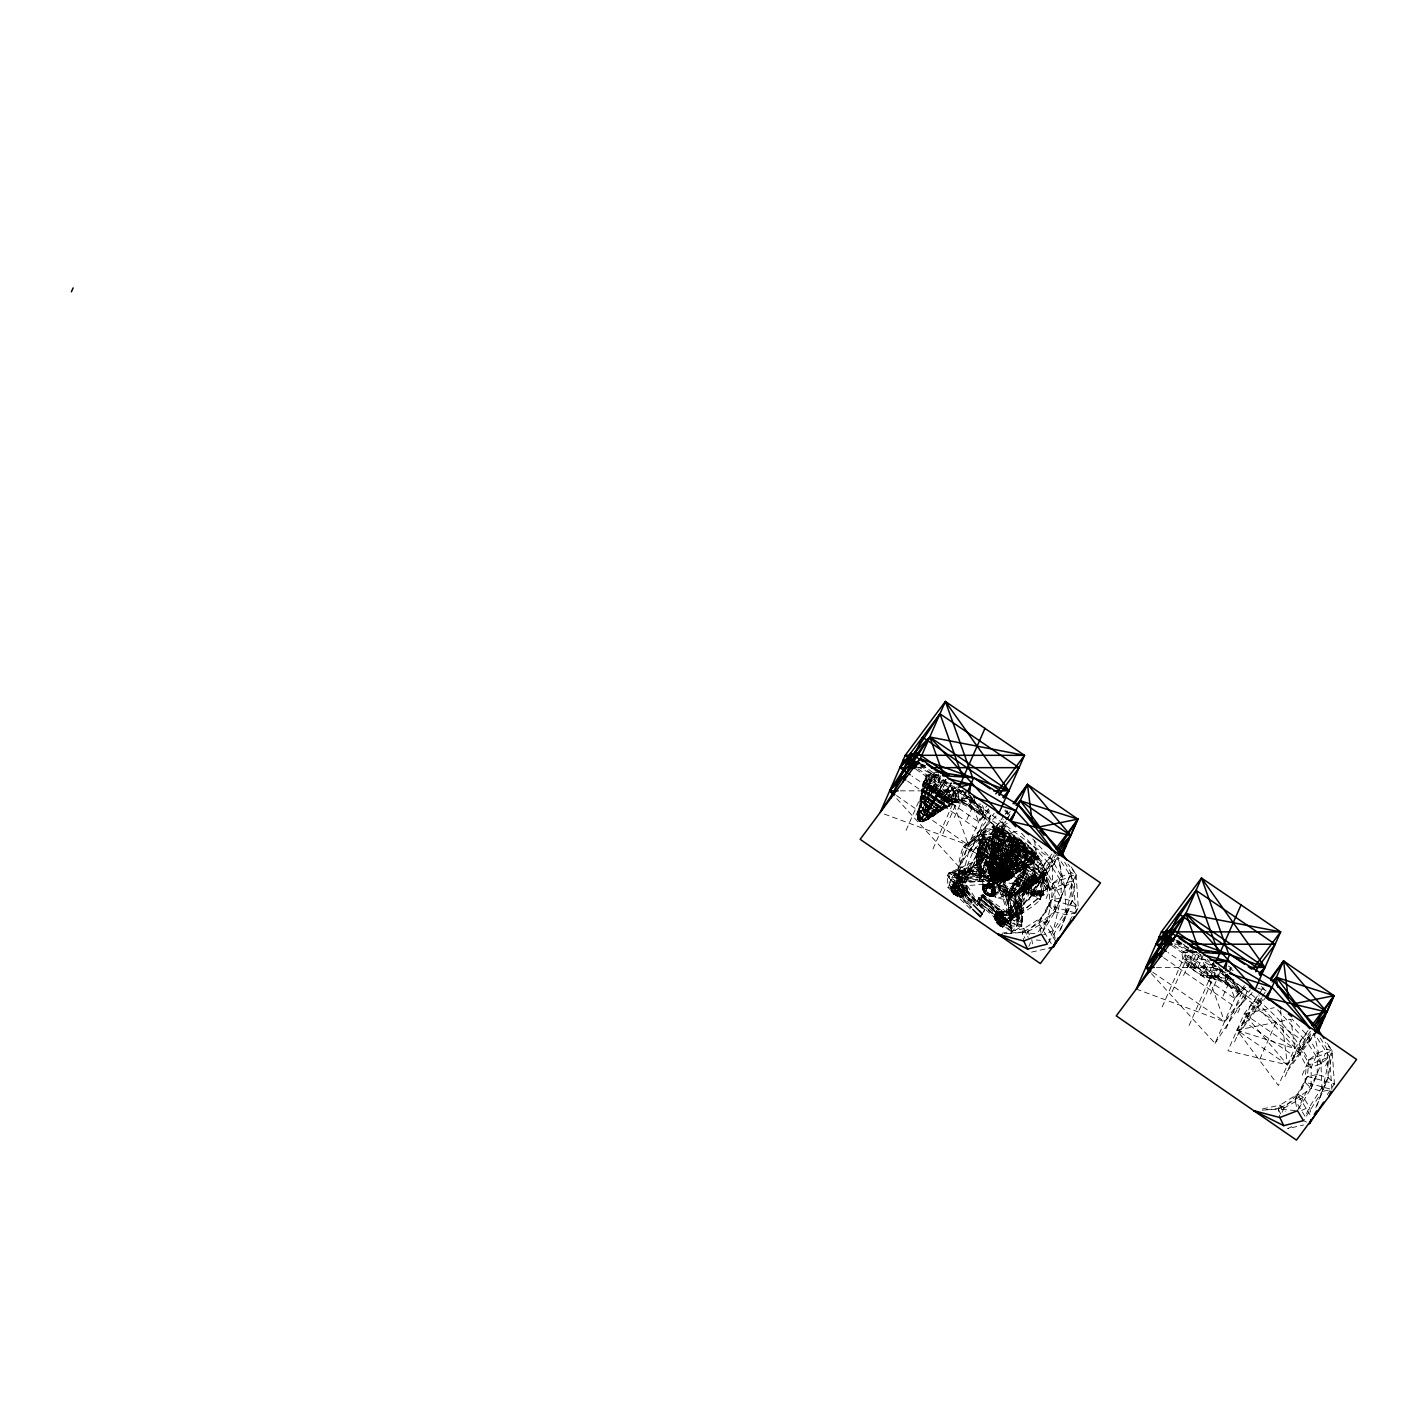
<?xml version="1.0" encoding="UTF-8"?>
<svg xmlns="http://www.w3.org/2000/svg" width="1428" height="1428" viewBox="0 0 1428 1428"><rect width="100%" height="100%" fill="white"/><g stroke="black" fill="none" stroke-linecap="round" stroke-linejoin="round"><path stroke-width="0.75" stroke-dasharray="5 3.75" d="M989.782 863.976L980.393 864.065L954.422 873.775L954.422 882.486L951.03 888.716L971.129 907.869M1001.456 911.153L994.334 915.544L1001.439 911.01L994.513 914.206L994.138 917.187L996.262 922.899L999.939 925.897C1013.612 917.347 1028.553 911.26 1040.316 899.711L1047.813 874.329C1038.656 851.57 1013.202 841.378 993.656 829.025L985.766 830.221C980.554 836.451 981.518 844.394 982.018 851.82L1014.594 874.454L1003.884 881.397L998.868 880.308L994.531 874.168L987.426 869.366L1001.492 877.934L1004.884 881.665L999.243 876.81L1003.991 870.241L1009.168 866.046L1014.237 862.673L1026.607 867.921L1037.781 857.782L997.315 829.9C979.43 851.302 1002.759 863.333 1019.538 870.937L1025.607 867.849L1036.728 857.692L1000.118 833.309L993.781 846.768L987.801 864.493C1007.079 872.365 1020.02 886.788 993.013 879.273L991.46 877.22L993.103 874.507L992.121 868.331L993.781 862.923L991.193 842.859L996.637 828.793L1038.584 857.692L1036.728 857.692L998.243 831.167L1002.599 835.576L1000.707 842.609C994.227 851.195 982.875 864.636 990.389 875.632L998.154 880.987C1004.723 883.45 1010.239 879.38 1014.844 875.132C1021.448 867.314 1032.997 866.921 1038.584 857.692C1031.034 843.502 1012.345 833.863 997.44 827.044L996.637 827.33C988.426 839.486 992.032 854.729 992.121 868.331C988.39 873.026 990.282 877.56 994.816 880.505C1005.383 879.398 1022.394 877.078 1008.204 865.314L1001.617 870.437L994.816 880.505L991.21 878.024C986.177 862.316 991.889 845.519 998.243 831.167L996.637 827.33L1038.852 856.425C1029.124 868.242 1011.845 870.33 997.601 871.473C992.246 858.46 988.872 840.717 996.512 827.794L1038.87 856.996C1028.214 871.116 1010.239 874.382 994.816 880.505M1042.494 932.341L1054.989 911.796L1055.06 890.947L1061.361 876.596L1059.13 858.21M1298.605 1108.896L1311.1 1088.35L1311.172 1067.484L1317.473 1053.132L1327.219 1049.312L1332.181 1050.83L1334.395 1083.834L1332.717 1087.636M927.932 774.922L923.363 781.491L921.97 789.666L924.273 790.612L923.702 813.085L928.289 816.227L930.181 815.995L951.387 799.805L957.706 799.751L938.964 810.087L924.077 799.823L928.611 784.097L926.004 777.885L924.273 790.612L947.46 807.052L922.006 821.992L929.396 818.565L959.063 799.037L967.059 798.002L974.574 802.108L1052.347 860.174L1061.361 876.596L1061.04 898.016L1053.329 930.52L1049.116 940.106M1006.776 857.425L990.568 879.166L986.659 888.716L986.587 886.342L987.748 886.306L986.659 888.716L986.694 887.074L1002.884 866.296M1262.745 1110.127L1278.292 1109.038L1294.964 1099.81L1311.1 1088.35L1317.151 1074.57L1317.473 1053.132L1308.459 1036.728L1291.983 1018.932M918.454 819.333L919.757 817.28L918.222 810.872L917.347 815.923L918.454 819.333C918.793 804.91 920.971 789.755 925.772 776.082L931.181 773.191L939.196 772.173M1025.482 870.955L1008.561 893.16L1019.878 872.169L1032.212 855.622L1042.047 862.405L1045.475 871.383C1038.37 883.396 1025.161 892.411 1010.774 890.679L999.671 885.449L994.923 881.147L989.104 880.344L976.466 865.6L977.698 850.071L982.839 835.326L991.175 834.041L1000.528 839.146M993.71 890.644L991.157 891.804L993.477 890.108M1037.745 877.095L1038.156 880.023L1037.085 880.201L1037.46 876.596L1039.352 876.988L1038.192 880.433L1038.995 876.506M991.746 874.043C992.157 861.102 996.048 844.948 1009.346 839.593L1017.414 839.718L1020.931 841.556L1023.947 844.055L1025.59 850.41C1031.355 857.764 1018.271 830.471 1026.018 850.213L1027.41 851.516C1026.625 865.6 1014.183 875.703 1002.313 881.344M998.404 873.008L994.602 877.845L992.281 877.577L988.711 872.865L989.568 870.08L1002.938 879.291C998.208 884.86 1013.755 878.041 1014.844 875.132L989.818 857.871L997.458 857.907L1006.294 864.797M996.565 848.518L982.053 838.522C975.11 854.515 980.233 872.401 984.124 888.573C989.693 896.195 999.047 899.354 1008.204 899.604L1021.431 892.357L1035.675 877.988L1041.208 876.721L1043.457 874.168L1028.571 863.904L1010.185 888.573L1000.385 881.861L996.708 877.452L991.264 875.578L981.464 868.759L978.466 859.406L977.698 850.071L985.766 830.221L981.839 828.865L963.311 846.625C957.313 861.976 957.813 878.309 953.636 893.999L957.171 895.927C963.632 900.265 970.969 890.215 965.328 886.877L962.079 895.999L963.989 893.642L965.364 886.77L963.436 896.034L957.171 895.927L951.387 891.715L952.708 885.699L957.599 880.451L959.205 867.617L964.239 847.625L979.769 834.523L993.656 829.025L1003.491 835.808L991.157 852.355L979.626 872.526L989.104 880.344L990.568 879.166L994.923 881.147L998.404 885.771L1008.364 892.321C1025.429 895.124 1035.354 882.04 1045.475 871.383L1047.813 874.329L1037.692 880.219L1021.788 885.092L1013.005 883.468L999.493 872.437L984.285 863.654L979.876 856.193L978.787 839.61L981.839 828.865L993.656 829.025L987.23 845.465L976.806 862.351L979.626 872.526L999.671 885.449L995.262 897.034L1009.864 877.47L1023.091 847.304L1009.596 866.064L998.226 886.627L1008.561 893.16L1026.018 869.723L1037.995 877.97L1016.986 902.889L1007.115 912.01L997.833 912.599L994.995 914.723L997.119 923.488L999.939 925.897L1002.688 927.075L1006.312 925.13L1011.024 917.276L1022.269 911.1L1037.87 898.39L1042.297 877.631L1042.047 862.405L1027.928 873.525L1017.271 893.732L1009.667 891.929L998.226 886.627L994.923 881.147L989.283 879.487L984.285 863.654L989.193 848.91L996.887 844.037L1004.187 834.255L990.925 864.422L979.465 879.791L984.124 888.573M1009.239 879.273L987.801 864.493L987.426 869.366L1004.937 881.433L997.904 881.112L991.21 878.024C990.443 863.512 994.566 845.001 1009.185 838.7L1017.825 838.914L1021.341 840.931L1024.304 843.555L1027.41 851.427C1027.196 859.602 1022.198 866.6 1016.272 871.83M985.159 885.681L991.567 886.27L994.709 892.268L991.567 886.27L987.284 885.003L983.928 887.056C982.161 891.875 988.176 897.159 992.781 895.195C997.333 893.125 983.017 898.605 992.531 894.356L992.942 890.197M1030.945 880.201C1032.248 880.701 1034.39 869.938 1031.944 879.166M1041.244 891.732C1039.655 892.197 1040.566 897.159 1039.638 895.552M1033.997 892.25C1040.601 894.874 1027.41 897.873 1034.872 892C1036.514 892.946 1032.158 892.25 1034.104 891.75M992.531 894.356L992.121 890.394L990.407 888.287L986.498 887.074M998.475 874.596L1027.035 867.581C1020.377 856.979 1002.438 843.091 991.193 842.859L995.405 848.428L1003.259 855.104L1000.189 867.617L995.173 873.561L989.89 871.74M995.262 894.196C997.726 888.394 990.389 881.79 984.82 884.503C976.663 890.751 993.852 902.674 995.905 892.072L992.121 885.306L987.212 883.914L983.481 886.02L983.321 890.536L986.873 894.321L991.032 895.695L994.209 894.089L994.852 892.107L991.478 886.395L987.248 885.146L993.192 887.877L994.495 893.857C991.782 897.909 985.873 894.696 984.338 891.143L984.517 887.716L987.266 886.163L990.978 887.288L993.513 890.465L993.388 893.821C989.265 896.195 987.676 896.284 992.763 895.392M987.141 886.717L984.16 888.609C984.517 896.838 982.5 886.609 986.855 894.196C997.565 897.837 980.358 894.463 982.839 888.323M991.443 877.47C990.853 863.315 994.852 845.126 1009.221 838.879L1017.682 839.2L1021.181 841.199M989.782 895.106L992.032 893.785L992.139 891.09L990.104 888.537L987.123 887.645L984.927 888.894L984.785 891.661L986.802 894.196L990.461 895.213M983.589 891.732L983.999 886.806L985.445 885.485M1009.06 914.652L1020.413 906.459L1033.087 894.588L1037.692 880.219L1033.354 869.848L1025.607 863.833L1014.344 859.049L1008.275 857.942L1005.223 852.766L996.887 844.037L989.104 839.343L980.804 840.235L976.966 853.658L978.644 858.282L986.837 863.94L988.015 861.28L976.966 853.658L963.311 846.625L984.963 833.845L978.251 854.658L965.703 882.665L967.399 888.787L966.078 894.785L963.347 896.034L957.063 895.874L959.634 870.777L966.97 848.089L984.963 833.845L999.85 844.109L981.464 868.759M992.049 892.607L990.193 893.678L987.73 892.911L986.034 890.804L986.141 888.537L987.944 887.52M1029.338 877.702L1030.034 876.738L1028.713 880.523M1043.939 890.947L1042.851 891.59M1026.964 851.588C1024.965 867.671 1009.007 881.219 993.263 883.057C983.963 843.466 994.709 838.165 1020.538 870.152L1014.326 873.918L990.496 857.496L991.853 850.999L1020.056 870.437L1025.607 867.849L992.389 844.948M991.46 850.106L1020.538 870.152L996.762 877.006L993.103 874.507C1002.045 859.71 991.228 842.574 999.047 827.383L1036.764 853.391L1023.465 862.048L1008.204 865.314L1013.469 860.763L1016.361 855.925L1030.998 848.107L1005.044 830.239L1002.706 846.518L999.1 851.677M947.46 807.052L922.042 789.541C924.523 795.093 964.596 818.887 944.372 798.359L944.586 794.932L943.551 797.877M982.5 869.759L976.466 865.6L986.57 844.126L987.462 855.729L979.465 879.791L980.393 864.065L986.57 844.126L984.445 837.593L973.236 851.177L964.739 871.615L961.865 882.379L964.293 891.483L963.347 896.034L966.167 894.678L967.399 888.787L963.936 881.861C967.613 867.153 978.983 855.479 980.804 840.235L1037.942 879.487L1054.399 854.604M928.164 817.78L928.004 815.906L930.003 817.351L927.504 817.334L929.61 817.655L929.414 816.227L927.504 817.334L928.004 815.906L927.825 816.977M979.465 879.791L982.018 851.82L993.424 855.622M1010.685 840.324L1010.774 839.396M1042.851 882.254L1043.707 878.345L1044.796 879.487L1044.118 882.629L1043.707 878.345L1044.279 879.255M1011.435 931.181L979.608 902.246L978.858 897.605L1010.471 922.238L1017.236 925.701L1014.63 902.246L1015.254 893.214L1021.448 900.033L1021.716 926.558L1011.524 932.341L1017.236 925.701L1011.702 921.453L1013.684 914.188L1006.24 887.323L1015.254 893.214L1022.537 923.559L1019.217 918.436L1012.506 898.801L1025.572 883.111L1021.448 900.033L1022.537 923.559L982.928 894.678L978.858 897.605L977.484 900.747L1011.131 928.628L1022.537 923.559L1021.198 903.781L1017.843 884.093L1025.572 883.111L1021.716 926.558L1010.899 925.844L1011.702 921.453L1005.615 896.356L1006.24 887.323L999.671 885.788L972.593 866.35L948.995 872.865L947.353 875.293L947.96 887.502L971.825 910.243M1025.447 882.772L1023.822 884.61C1019.253 899.836 1054.417 900.747 1046.313 885.253M1024.072 884.289C1026.786 881.879 1016.236 893.607 1009.203 898.016M1024.215 881.647C1020.038 917.901 1030.123 857.46 1023.34 886.609M1024.644 884.021L1023.787 887.93L1024.358 887.216M1047.313 887.323L1048.402 884.021L1047.724 889.341L1047.42 887.288C1047.706 891.518 1049.991 882.825 1047.92 884.592M979.626 872.526L998.475 847.25L984.445 837.593L976.466 865.6L976.966 853.658L978.341 854.105L963.311 846.625L985.766 830.221L1045.475 871.383L1040.316 899.711C1028.731 895.374 1013.559 874.222 1037.067 875.4C1042.422 872.044 1051.258 886.467 1047.956 884.539M947.05 806.945L921.97 789.666L921.435 794.521L942.034 807.891L929.467 798.627L923.648 808.659L923.702 813.085L924.933 813.657L925.112 809.462L931.145 794.486L932.127 786.364L923.452 781.366L954.261 802.625L958.688 796.128M1026.072 882.272C1029.249 871.955 1025.875 884.343 1026.411 881.201M1006.633 933.573L1022.18 932.484L1038.852 923.256L1048.83 905.584L1050.098 889.43L1045.867 874.953L1003.884 828.472L969.558 805.803L941.659 791.237L934.733 782.348L933.787 775.083L918.525 767.229M987.551 886.02L986.659 888.716L987.016 886.038M1032.712 838.95L1052.347 860.174C1052.971 883.646 1053.275 908.565 1043.1 930.235M1301.693 1089.546L1307.441 1076.426L1308.816 1060.022C1288.681 1025.215 1257.461 995.655 1223.171 974.556L1212.872 978.769L1200.466 974.896L1205.892 962.561M954.368 817.494L966.113 790.737L967.059 798.002L956.76 802.215L947.067 799.626L934.09 791.255L932.127 786.364L954.029 802.197L951.173 804.928L922.559 785.204L934.09 791.255L935.893 788.934L945.907 800.091L941.998 801.965L927.7 815.566L929.878 815.906L932.288 814.62L923.166 808.551L928.771 792.968L932.395 788.327L936.036 774.476L925.112 783.097L917.347 815.923L924.808 821.064L919.096 821.528L922.006 819.333C933.055 808.587 942.248 796.431 954.654 787.31L951.012 800.965L924.808 821.064L918.133 816.263L922.042 789.541M982.018 851.82L979.733 877.47L991.8 890.608L1008.454 897.266L1021.431 892.357L1027.375 883.236L1035.675 877.988L1029.392 884.842L1008.454 897.266L1008.204 899.604L1027.375 883.236L1029.392 884.842L1032.462 880.291L1023.965 874.436L1009.221 894.196L1008.454 897.266L1037.817 881.058L1041.208 876.721L1027.196 867.064L1008.364 892.321M978.251 854.658L978.93 847.197L984.445 837.593L980.108 844.644L978.251 854.658L985.338 841.681L997.297 849.928L979.822 873.347L996.762 851.159M998.886 846.875L1003.402 842.074L1009.239 838.968L1010.703 840.146L1017.504 839.61L1020.824 841.645M1031.105 894.82C1032.069 888.591 1031.801 887.573 1030.588 893.857M919.793 805.981L918.615 810.961L924.255 796.003L943.212 809.515L921.435 794.521L922.399 795.771L921.828 801.626L917.936 819.315L919.096 821.528L924.13 820.707L918.133 816.263M989.961 871.116L988.711 872.865L987.426 869.366L988.89 872.811L989.925 871.366M997.315 874.454C999.939 860.941 1011.399 850.499 1018.057 838.736L1017.289 846.34L996.119 876.042L991.103 874.971L988.355 870.687L991.496 859.942L989.818 857.871M1002.367 873.525C1034.086 890.019 974.146 847.75 992.692 865.796L992.924 871.562L997.44 874.846L999.975 871.883L1000.635 865.35L999.297 859.174L1014.237 836.094M999.975 871.883L1002.081 868.938L1002.831 861.655L1017.896 840.378M1002.402 879.702L1001.349 881.397L1002.385 879.951M1018.021 839.182L1009.525 851.159L1008.757 858.888L1002.081 868.938M1010.506 842.341L1003.188 837.29L993.513 833.506L991.478 842.145L994.673 862.619L993.138 866.064L994.334 871.74M1010.56 841.877L1014.094 844.376L1013.327 851.945L997.44 874.846L1001.885 877.738L1007.472 875.971M1017.575 847.215L1021.895 841.36M924.951 812.496L926.058 797.235L919.757 817.28M999.207 859.924L996.976 862.815L993.781 862.923M940.874 775.779L932.395 788.327L923.363 781.491L953.85 802.518L943.14 795.753L951.173 782.865L958.117 791.755L952.815 802L941.909 809.016L936.643 811.639L920.275 799.966L938.749 812.711L924.648 803.821L921.328 801.09L921.703 799.983L921.131 802.679L923.845 782.026L931.181 773.191L940.874 775.779L934.09 791.255L926.718 783.365L925.772 776.082L938.214 775.368M990.193 893.678L989.925 895.856L986.427 894.767L982.696 888.323L984.909 884.467L989.622 884.111M1025.947 891.697C1030.266 872.847 1024.965 904.067 1026.446 887.359M987.748 886.306L986.141 890.751L1000.742 871.187L1013.969 841.021L1000.475 859.781L989.104 880.344L1007.597 855.55M1027.642 851.427L1026.589 857.925L1023.537 863.744M1043.404 891.322L1043.511 894.535L1042.172 895.195L1042.69 891.661L1042.172 895.195L1043.993 891.679M994.691 893.607L994.548 889.698M921.685 800.68L925.772 776.082M1009.185 838.7L1010.703 840.146L1017.539 839.432L1020.966 841.378L1023.805 844.126L1026.732 851.588C1025.679 865.332 1013.327 875.221 1001.831 880.969M1005.223 852.766L1018.521 844.18L1005.294 874.329L990.157 894.624L999.493 872.437L1018.521 844.18L1014.344 859.049M1027.41 851.427L1023.037 863.601M958.456 889.466L957.063 895.874L953.636 893.999L955.653 884.717L954.172 884.539L952.619 892.803L952.976 891.322L954.297 891.607L954.707 894.553L956.653 892.107L957.956 892.375L958.259 895.945L960.33 892.875L961.633 893.143L962.079 895.999M990.175 857.621L992.192 852.088L1019.538 870.937L1034.693 857.157L1032.105 855.907L1026.054 860.084L1022.323 866.992L1018.432 870.723L986.73 848.767L983.249 853.034L979.733 877.47L993.049 859.585M1024.019 882.397L1023.751 885.86L1024.197 881.701M1060.718 929.342L1072.125 901.068L1076.069 874.275L1070.125 865.314M1316.83 1105.897L1328.236 1077.622L1332.181 1050.83L1326.237 1041.869M1031.23 890.822L1030.141 894.16L1031.052 890.536M986.784 887.056L986.659 888.716L987.23 885.913M1028.571 889.555C1028.695 896.302 1026.821 892.107 1028.91 890.447M1014.094 844.376L1017.629 846.75L1004.295 867.867C1016.54 867.653 1029.177 863.726 1038.227 855.158L997.44 827.044C992.406 838.272 992.978 851.391 996.976 862.815M954.118 892.143L953.636 893.999L951.494 891.59L954.172 884.539M963.811 894.178L966.167 894.678L951.387 891.715L952.262 887.805L956.742 880.665L965.703 882.665L963.936 881.861L952.708 885.699L952.155 888.145C978.662 897.855 960.598 886.217 964.739 871.615L978.341 854.105L985.338 841.681L982.018 847.357L978.93 847.197L980.768 855.925M918.972 811.336L921.363 813.103L921.078 810.479L919.311 809.979L918.972 811.336L921.81 811.639L920.114 809.979M995.495 889.626L994.174 887.252L995.637 892.197L993.674 895.463L988.944 895.659A6.283 4.677 40 0 1 983.803 890.786L984.106 886.842C987.176 883.022 994.227 889.769 994.156 882.272C989.997 882.575 991.496 888.484 994.263 890.215L993.067 888.216M962.99 886.27L960.973 895.999L962.99 886.27L961.651 886.092L959.616 889.358L958.259 895.945M1010.114 916.24L1011.024 917.276L1006.312 925.13L997.815 912.171L1006.312 925.13L1011.613 918.49L1007.311 911.903L1017.896 902.55L1029.82 886.003L1033.354 869.848L1025.59 864.493M991.764 865.671L990.943 873.847L991.925 880.594L993.103 883.361L996.191 883.45L993.174 883.307L991.925 880.594M992.46 863.119C991.478 869.17 988.051 887.538 999.154 882.647M993.174 890.037L991.157 891.804L992.942 890.465M954.707 894.553L955.653 884.717M991.103 874.971C994.62 869.456 987.248 879.719 992.585 873.24L997.226 865.243L1002.135 861.191M1021.716 926.558L1012.291 919.329L1005.794 893.714L1013.112 916.33L1021.448 900.033L999.671 885.788L1009.757 914.866L1011.524 932.341L977.805 902.674L977.484 900.747L982.928 894.678L983.232 896.606L1010.221 919.239L1012.291 919.329L1021.198 903.781L1025.572 883.111M1059.719 930.967L1066.073 914.848L1073.463 880.219L1059.201 858.728M1315.831 1107.521L1322.185 1091.403L1329.575 1056.774L1314.117 1033.479L1289.43 1066.609M953.636 893.999L954.779 888.698M964.489 890.733L963.347 896.034L963.989 893.642M977.734 876.328L980.393 864.065L985.374 856.889M1025.715 886.485C1023.68 890.447 1025.108 891.715 1024.483 882.522M1024.233 889.555L1025.964 882.308L1027.196 885.913M1026.625 881.772L1027.732 878.72M1025.34 890.858C1028.678 892.518 1022.073 890.269 1026.607 887.823M1032.73 876.381L1031.319 879.969M1031.962 876.935L1032.855 876.132L1032.158 879.648M1034.05 879.059C1036.514 873.061 1030.73 885.699 1035.889 876.31C1038.102 880.683 1032.301 879.452 1034.943 879.237M1035.139 879.594L1035.746 876.292M1033.212 895.178L1033.926 891.875M1037.156 879.844L1037.906 876.542M1034.889 892.607L1034.193 895.642L1034.872 892M1036.46 895.642C1035.693 893.571 1038.656 889.537 1036.567 895.802C1041.619 883.557 1034.211 904.62 1037.121 891.982M1037.388 895.891L1038.549 892.411L1037.246 892.714M1039.334 894.981L1040.833 892.125M1044.064 879.684L1042.851 881.968M1043.618 882.397L1044.225 879.666M1043.315 894.785L1043.654 891.108M1007.847 839.825L1032.105 855.907L1002.599 835.576L1007.847 839.825L1003.259 855.104L989.872 871.972L994.102 870.348M995.28 894.089L995.78 891.893M941.248 798.93L948.031 803.339L924.095 786.846L930.146 791.273C920.721 814.121 907.78 843.145 939.213 791.987M997.351 873.954L994.602 877.845L992.085 877.649C986.712 876.024 987.765 857.228 987.426 869.634L1004.884 881.665M1031.355 852.391L1038.531 859.138L1039.352 858.299L1028.945 850.856L1027.232 850.124L1026.375 851.338L1033.961 859.245L1037.835 859.87L1039.352 858.299L1037.531 858.299L1027.232 850.124L1035.139 857.585L1038.888 858.371L1037.835 859.87L1033.408 855.086L1026.375 851.338L1029.552 852.034L1034.675 856.157L1038.691 856.818L1037.531 858.299M1023.947 885.146L1023.537 884.735M966.899 890.929L958.099 890.876L954.582 889.448L955.332 886.252M958.099 890.876L959.009 887.02M964.293 891.483L965.042 888.287M997.458 857.907L999.404 851.052L998.083 843.769L1002.099 828.722L1033.836 850.606L1020.895 859.495L1013.469 860.763L1013.612 861.673M918.347 816.798C923.273 802.375 924.077 785.864 936.036 774.476M993.817 884.146L991.443 886.467L987.123 885.306L991.353 886.52L993.906 882.058M1029.802 876.988L1028.695 877.417L1028.678 880.719M1039.513 894.981L1040.405 894.82M991.05 895.927C986.48 896.052 981.804 891.126 983.946 886.592M1024.911 887.091L1025.375 885.324M1033.461 894.571L1034.3 895.392M1048.063 887.377L1048.58 885.378M983.142 890.733L983.303 886.163C986.873 881.576 993.388 885.342 995.316 889.626M991.443 886.467L994.156 882.272L991.443 886.467L987.051 885.128M983.803 890.697L984.142 886.324L987.284 885.003M1028.214 889.822L1029.338 889.965M993.228 895.767C987.819 898.069 981.268 891.5 983.535 886.11L985.088 884.539M983.017 888.109L984.999 884.717C990.532 882.29 997.69 888.627 995.12 894.356L991.371 896.409M1017.236 925.701L1019.217 918.436L1018.896 890.608M994.031 893.982L994.656 892.036L994.066 893.874M983.321 886.003L982.732 888.377M983.589 888.859L985.659 885.556M995.869 892.125L995.191 889.805L995.602 892.107L993.674 895.463M1002.635 876.221L1002.313 880.558C1011.613 876.471 1019.36 867.439 1021.448 857.55L1026.75 852.855M1025.036 863.904L989.104 839.343L978.787 839.61L968.987 850.41L961.222 881.665M993.727 895.784L989.068 895.981L984.892 892.857L983.303 888.859L985.302 885.521L984.035 887.074M1001.563 832.738L1003.848 835.808L992.299 827.133L993.477 825.652L1004.705 834.595L1003.848 835.808L995.227 832.56L991.942 828.222L992.621 826.08L996.423 830.882L1004.705 834.595L991.8 826.937L992.995 826.741L991.942 828.222L1003.063 833.024L991.8 826.937M918.829 810.533L921.363 813.103L921.078 810.479L919.703 810.836L921.363 813.103L921.81 811.639L919.864 811.015M993.442 859.852L996.922 850.553M993.62 860.209L999.332 847.125L1009.221 838.879M942.998 797.913L945.907 800.091L935.197 812.782L923.523 804.732L927.075 806.606L926.826 810.515L924.933 813.657M952.155 888.145L957.599 880.451L965.703 882.665L963.079 882.076M952.797 891.875L951.494 891.59L966.167 894.678M957.26 888.859L958.01 885.217L955.939 895.249L956.474 892.643M958.563 889.126L959.313 885.503L957.974 885.324L955.939 888.573L952.262 887.805L954.582 889.448M957.777 892.911L957.171 895.927L959.277 885.61L959.616 889.358L966.845 891.233M960.919 889.626L961.687 885.985L959.616 895.963L960.151 893.41M965.899 890.679L966.667 887.038L965.132 894.463M1035.711 876.721L1034.318 876.399L1035.639 876.917M1036.496 894.999L1036.567 895.802M993.799 882.754L991.817 886.324M923.166 811.282L925.576 812.514M1009.168 866.046C1007.686 871.33 1001.456 882.54 995.459 879.755L994.941 875.757L997.976 870.223L1017.7 842.395M917.936 819.315L917.758 816.298L917.579 818.94L921.292 821.635L935.59 811.122L937.321 810.747L935.144 812.336L940.641 808.337L943.212 809.515M994.602 918.436L995.709 915.491L1002.117 912.117L994.602 918.436L1003.366 914.098L1004.062 915.33L995.905 921.899L997.636 918.579L1004.062 915.33L995.441 920.649L997.636 918.579L996.94 917.49L994.977 919.418L1003.366 914.241L999.743 915.259L999.047 914.152M997.833 912.599L1006.526 910.814L1007.704 923.595L1002.688 927.075L1000.796 923.666L999.225 925.344L1002.206 926.558L1005.508 924.523L1007.936 921.613L1007.222 920.275L998.368 924.648L999.546 921.667L1005.972 918.275L1005.294 917.187L995.905 921.899M990.122 858.317L988.015 865.189L1009.221 879.505M1040.941 932.377L1038.852 923.256L1054.989 911.796L1071.107 872.758L1063.003 859.602M1327.308 1094.633L1334.395 1083.834L1328.236 1077.622L1317.151 1074.57L1303.425 1097.204L1297.463 1110.752L1294.964 1099.81L1304.942 1082.138L1306.209 1065.966L1329.575 1056.774L1331.896 1089.546L1322.185 1091.403L1311.1 1088.35L1325.362 1053.507M934.733 791.808L935.893 788.934M1031.801 877.113L1030.677 879.862L1034.55 873.757L1033.354 869.848L1037.21 879.112L1030.873 882.558L1027.785 888.698L1017.271 893.732L1011.238 889.573M999.6 922.363L998.868 920.578L996.262 922.899L1010.703 917.436L1034.425 893.357L1041.208 876.721L1017.271 893.732L1029.552 884.61L1022.145 875.418M1032.069 890.947L1031.676 894.606L1030.48 893.66M1017.629 846.75L1027.589 854.64L1034.175 862.101L1026.928 866.582L1006.329 870.669L999.368 880.094L995.245 879.826L991.46 877.22L990.961 873.936L994.923 866.385L995.298 862.494L993.442 856.764L993.906 858.764L993.71 857.103L1012.113 869.652L1001.617 870.437M1024.626 885.949L1025.661 886.663L1024.465 889.626M1048.83 905.584L1055.06 890.947L1064.806 887.109L1073.463 880.219L1075.784 912.992L1066.073 914.848L1054.989 911.796L1048.83 905.584L1073.802 912.456M984.552 891.143L984.249 892.304L984.338 890.894M1012.987 874.757L1007.008 871.972L1005.83 869.759L1002.688 871.723L998.511 879.13L995.227 879.809L994.602 877.845L993.013 879.273L1017.539 843.841M983.232 896.606L977.805 902.674L979.608 902.246L983.232 896.606L1010.899 925.844L1010.221 919.239L999.421 889.537L999.671 885.788L1006.365 894.535L984.195 879.255L993.638 881.647L991.282 883.932C976.948 883.468 956.349 890.983 947.353 875.293L970.237 868.652L990.925 864.422L1019.663 884.218L1027.375 883.236M992.585 873.24L994.531 874.168L991.21 878.024M906.066 830.382L931.181 773.191M940.57 778.546L934.09 791.255L928.432 785.043L932.27 776.332L940.57 778.546L949.37 784.615L955.314 792.219L956.117 798.448L951.476 800.947L944.354 798.341L949.37 784.615M916.008 815.192L934.323 773.476L928.896 776.386L929.842 783.669L934.09 791.255M927.45 798.93L938.446 773.869M958.92 789.077L961.222 792.04L962.169 799.323L956.76 802.215L948.727 802.411L927.272 787.613L926.718 783.365L929.842 783.669L936.786 792.54L942.641 779.224M945.282 782.99L941.659 791.237L936.786 792.54M951.155 782.865L944.354 798.341L947.067 799.626L951.744 798.181L980.84 804.285M947.067 799.626L952.904 786.31M953.333 795.182L957.046 786.685M951.476 800.947L955.314 792.219L932.27 776.332L927.629 778.813L928.432 785.043M932.984 848.946L958.099 791.737L964.489 791.166M942.926 833.756L961.222 792.04M969.558 805.803L971.415 801.59L971.683 808.712L1001.296 830.311L1043.44 876.471L1050.098 889.43L1055.06 890.947L1045.867 874.953L1043.44 876.471L1003.884 828.472L1001.296 830.311L969.558 805.803L951.744 798.181L971.683 808.712L969.558 805.803L969.201 795.628M966.935 819.529L974.574 802.108L974.378 796.77M896.784 798.663L958.92 866.814L984.017 809.605L986.641 806.106M969.773 852.266L988.765 808.962M981.661 836.308L991.175 814.638L919.525 765.247M1003.866 816.013L988.069 837.201L971.825 874.204L1031.319 888.377L1058.38 852.088M978.448 865.314L994.691 828.329L1003.206 819.136M1001.296 830.311L1005.901 821.171M1003.67 882.718L1019.913 845.715M1051.9 854.051L1038.513 871.99L1022.287 908.976L980.875 853.587L1004.741 821.582M1028.892 900.104L1045.135 863.101L1052.24 855.426M1043.44 876.471L1052.347 860.174M1075.784 912.992L1078.283 907.28L1072.125 901.068L1061.04 898.016L1051.329 899.872L1041.315 917.651L1023.894 928.593L1022.18 932.484L1023.733 940.998M1026.661 934.34L1027.857 931.574L1041.315 917.651L1047.313 920.649L1053.329 930.52L1055.845 941.463L1041.315 917.651L1038.852 923.256L1051.24 943.587M1046.099 898.533L1052.704 883.486L1061.361 876.596L1071.107 872.758L1076.069 874.275L1078.283 907.28L1070.018 919.882M1028.838 946.353L1030.552 942.462M1045.582 912.992L1051.329 899.872L1078.283 907.28M1054.989 911.796L1071.107 872.758L1072.125 901.068L1066.073 914.848L1047.384 944.069M1069.465 889.323L1076.069 874.275L1067.912 864.029M1162.178 1006.936L1187.293 949.727L1196.7 951.708M1172.12 991.746L1190.434 950.031L1231.079 978.055L1241.949 992.192L1237.898 991.246L1171.014 945.14M1183.562 975.485L1193.076 953.815M1190.202 967.809L1196.985 952.315L1187.293 949.727L1181.884 952.637L1182.83 959.919C1190.631 968.88 1200.877 976.663 1212.872 978.769L1223.171 974.556L1222.457 969.094M1190.434 950.031L1185.008 952.94L1185.954 960.223L1192.898 969.094L1198.752 955.76M1203.625 954.457L1197.771 967.791L1192.898 969.094M1200.466 974.896L1203.179 976.181L1209.016 962.847M1209.445 971.718L1213.907 961.544M1189.096 1025.5L1214.211 968.291L1207.267 959.402M1199.038 1010.31L1217.334 968.595L1214.211 968.291L1215.157 975.574L1209.748 978.466L1182.83 959.919L1190.845 958.902L1205.696 959.705M1210.48 994.049L1219.994 972.361M1227.527 978.144L1225.67 982.357L1227.794 985.249L1257.408 1006.865L1299.551 1053.007L1306.209 1065.966L1311.172 1067.484L1320.918 1063.646L1329.575 1056.774M1228.223 965.971L1231.918 968.13L1230.436 971.54L1230.276 967.47M1223.046 996.084L1230.686 978.662L1236.951 980.84M1151.468 973.646L1215.032 1043.368L1240.129 986.159M1225.884 1028.803L1244.199 987.087M1237.773 1012.863L1247.287 991.193L1175.637 941.802M1257.354 996.084L1244.181 1013.755L1227.937 1050.74L1287.449 1064.913L1312.082 1031.873M1234.56 1041.869L1250.803 1004.866L1259.317 995.673M1259.782 1059.255L1276.025 1022.269M1308.012 1030.588L1294.625 1048.527L1278.399 1085.53L1236.987 1030.141L1260.853 998.136M1285.004 1076.658L1301.247 1039.655L1308.351 1031.962M1317.151 1074.57L1307.441 1076.426L1297.427 1094.187L1280.006 1105.147L1278.292 1109.038L1279.845 1117.535M1302.211 1075.07L1308.816 1060.022L1317.473 1053.132M1325.577 1065.877L1332.181 1050.83L1325.38 1042.297M1320.275 1038.031L1327.219 1049.312L1328.236 1077.622L1309.44 1107.075L1305.228 1116.66L1294.964 1099.81L1297.427 1094.187L1303.425 1097.204L1309.44 1107.075L1311.118 1114.375M1306.495 1122.122L1303.496 1120.623L1322.185 1091.403L1328.236 1077.622M1021.002 890.34L1009.221 894.196L993.228 886.467L980.5 874.4L982.053 870.884L979.108 861.459M998.047 898.176L1009.221 894.196L1010.774 890.679M985.32 839.825L983.517 843.841L978.787 839.61L989.104 839.343L979.447 847.107L977.698 850.071L989.39 858.139M1034.425 893.357L1043.457 874.168L1040.316 899.711L1034.425 893.357L1027.392 888.537L1006.526 910.814L1011.613 918.49L1020.717 912.885L1039.031 897.784L1043.457 874.168L1037.817 881.058L1023.912 871.473M921.131 802.679L921.703 801.501M939.481 791.969L926.004 814.656L940.231 791.933L937.768 792.04L945.907 779.242M996.512 827.794L993.495 834.969L1033.783 862.744L1021.448 857.55L1005.205 846.358C996.601 851.588 990.568 861.852 989.872 871.972L992.531 868.956M983.249 853.034L987.462 855.729L970.237 868.652L961.883 885.324L956.76 887.877L951.03 888.716L947.96 887.502L949.37 884.914L948.995 872.865L987.462 855.729L990.925 864.422M978.341 854.105L964.846 882.879L960.58 880.951L963.936 881.861M1021.448 857.55C1011.238 861.834 1010.239 873.954 1002.313 880.558L1004.277 877.042M929.878 815.906L934.626 812.014L939.088 805.249M1002.224 846.643L1010.417 833.452M1004.045 873.9L1002.617 877.345L995.173 873.561L993.281 870.919L992.692 865.796M999.439 847.286C993.299 857.925 989.64 871.241 993.263 883.057M1002.688 927.075L994.513 914.206L995.709 915.491L994.852 917.74L999.172 915.526L1008.846 914.759L1018.378 908.583L1029.302 889.233M971.236 907.101L949.37 884.914L960.151 881.647L993.638 881.647L989.14 875.542L980.429 869.206L972.593 866.35L961.883 885.324L978.448 904.584M984.142 910.921L984.785 909.779C971.825 899.176 967.47 875.382 948.995 872.865L963.543 882.272L949.37 884.914M996.423 830.882L995.227 832.56L998.011 830.703L995.28 829.008L996.173 827.455L1000.689 831.257M993.71 890.376L991.942 891.732M983.749 891.268L984.303 892.161M919.614 820.475L946.157 779.402M1038.245 931.77L1047.313 920.649L1061.04 898.016L1046.046 870.527L1003.83 824.527M1010.185 888.573C1022.02 889.715 1034.604 885.663 1041.387 875.703L1037.906 866.26L1029.249 858.942M1308.459 1036.728L1299.551 1053.007L1301.979 1051.49L1311.172 1067.484M992.085 868.956L987.284 866.725L992.121 868.331M982.732 912.992L984.785 909.779L961.883 885.324L947.353 875.293M1006.936 819.494L1010.042 814.46L1005.33 809.962M1000.51 874.757L999.243 876.81L994.727 873.686L996.244 871.812M1064.806 887.109L1051.9 866.867L1058.005 856.943L1064.806 887.109L1066.073 914.848M1262.013 997.726L1257.408 1006.865L1259.996 1005.026L1301.979 1051.49M1320.918 1063.646L1308.012 1043.404L1314.117 1033.479L1320.918 1063.646L1322.185 1091.403M964.739 871.615L958.509 881.451L959.634 870.777L957.403 868.956L959.205 867.617L963.954 867.546L971.129 870.58L964.739 871.615L959.634 870.777L956.742 880.665L959.366 881.254M947.424 798.645L954.654 787.31M935.144 812.336L935.84 811.247M1072.125 901.068L1053.329 930.52L1043.529 934.697M1001.474 924.755L1000.707 925.951L1007.9 921.363L1001.51 925.451M938.053 792.022L921.506 818.476M921.292 821.635L917.579 818.94L919.096 821.528L938.321 792.022M938.607 792.004L919.096 821.528M939.999 791.951L931.52 804.964L932.466 804.91M926.004 814.656L934.287 801.947L931.252 802.072L922.399 795.771L940.641 808.337L931.252 802.072M926.308 814.62L929.36 808.748M999.439 876.506L1002.045 872.526L1002.617 877.345L1006.811 875.81L993.299 866.51L997.583 870.223M958.92 866.814L994.174 813.246M1215.032 1043.368L1250.285 989.8M1310.511 1031.159L1294.054 1056.042L1243.61 1021.252L1260.067 996.405M987.498 844.716L1002.777 821.635M971.7 903.156L950.459 879.666L954.422 873.775L980.429 869.206L974.735 874.739L950.459 879.666L951.03 888.716M983.553 911.778L984.785 909.779M973.236 851.177L984.963 833.845M937.839 792.04L944.961 781.58M1034.55 873.757L1037.692 880.219C1022.145 871.151 1004.741 865.422 991.157 852.355L996.887 844.037L968.987 850.41M1019.878 872.169L1032.908 854.051L1019.663 884.218L1008.204 899.604M932.948 802L923.113 814.745M990.978 887.288L990.104 888.537M991.443 896.463L986.534 894.803L987.73 892.911M994.441 828.865L993.263 830.525L998.011 830.703M988.711 872.865L989.997 870.866M1017.968 839.664L1006.437 855.943L1005.651 863.619L998.297 873.99L996.262 872.401L995.173 868.26L1006.258 876.364M1017.825 841.092L1000.635 865.35L1006.347 864.047M992.728 877.149L994.566 874.561M1017.753 841.877L998.85 868.527L998.297 873.99L1000.528 875.328L1004.848 874.918L1004.295 873.757M1017.611 843.252L996.405 873.168L996.119 876.042L1002.349 880.326M993.335 878.506L1017.486 844.43M993.013 879.273L1017.414 845.233M998.458 872.401L1017.361 845.733M994.531 874.168L992.085 877.649L990.032 873.65L999.368 880.094C995.352 882.629 1002.884 877.649 998.743 877.078C996.155 875.721 993.781 883.539 997.744 876.738M1001.153 881.451L1002.42 879.434M1035.139 857.585L1033.961 859.245L1033.408 855.086L1038.531 859.138M1037.246 858.371L1036.068 860.031L1033.408 855.086M1021.448 900.033L1009.757 914.866L1011.702 921.453L1010.221 919.239L1021.198 903.781L999.421 889.537L1005.615 896.356L1014.63 902.246L1021.198 903.781M1025.715 844.002L1016.736 856.639M1025.375 885.342L1028.285 882.54M988.301 808.944L978.608 821.957L911.939 775.993M884.289 814.049L968.434 845.144L991.175 814.638M1005.169 814.263L1007.793 810.747M1006.062 819.797L1010.042 814.46L1004.634 810.854M985.641 848.928L1006.472 820.975M983.107 854.712L1006.597 823.188M981.339 858.728L1007.508 823.635M984.285 863.654L1001.26 840.896M980.5 874.4L995.227 854.64M1000.475 859.781L1013.291 842.591M994.174 870.348L1011.024 847.732M991.264 875.578L1009.596 850.999M989.283 879.487L1008.257 854.033M988.819 883.147L1005.026 861.387M1005.312 862.512L1017.878 845.662M999.493 872.437L1015.629 850.802M996.708 877.452L1014.237 853.962M994.923 881.147L1012.863 857.103M1015.861 895.41L1008.703 896.266L998.386 888.394L994.745 882.504L1011.667 859.799M993.228 886.467L1009.614 864.493M1009.596 866.064L1022.412 848.875M991.8 890.608L1007.258 869.866M1007.49 880.665L1003.438 876.756L1020.145 854.015M1000.385 881.861L1018.717 857.282M998.404 885.771L1017.379 860.316M1016.718 861.834L998.226 886.627L1015.897 863.708M997.94 889.43L1014.148 867.688M996.922 892.803L1012.006 872.579M1013.005 883.468L1029.981 860.709M1008.454 897.266L1021.788 879.38M1035.925 884.111L1059.29 852.766M1033.319 890.055L1058.005 856.943M1031.141 894.553L1058.077 858.585M1244.413 985.499L1234.72 998.511L1168.05 952.547M1136.26 989.068L1224.546 1021.698L1247.287 991.193M1258.657 994.316L1263.905 987.284M1262.173 996.351L1266.154 991.014L1261.442 986.498M1241.753 1025.482L1262.584 997.529M1239.218 1031.248L1262.709 999.743M1237.451 1035.282L1266.011 996.958M1292.037 1060.665L1312.76 1032.872M1287.574 1070.804L1314.188 1035.121M929.717 818.03L927.504 817.334L928.682 815.763L929.664 816.566M995.173 873.561L998.065 869.795L993.281 870.919L996.066 868.42M1023.805 844.126L1025.375 850.445M992.299 827.133L993.477 825.652L995.28 829.008M998.368 924.648L1005.972 918.418L997.315 923.773L999.546 921.667M923.273 820.207C930.574 811.586 941.837 807.213 948.335 797.52L944.372 798.359M1027.981 892.286L1028.499 893.589L1028.178 892.357M921.703 821.564L939.856 806.749L928.111 814.674M919.65 811.907L920.792 810.551M998.868 880.308L1000.332 878.577M993.317 882.415L991.728 884.253L993.674 884.807M996.494 875.685L997.44 874.846M994.513 914.206L999.993 911.26L1007.418 911.849L1009.293 914.527L1006.526 910.814L1010.863 917.365M1006.312 925.13L1001.903 921.078L999.172 915.526L1001.242 913.242M1001.903 921.078L1004.402 918.311M1004.259 923.684L1006.329 921.399M924.594 820.707C933.609 818.351 938.16 809.033 946.478 805.928L941.998 801.965M1007.472 814.531L1010.31 811.479M1020.752 867.224L1013.88 873.936M1027.392 888.537L1035.675 882.95L1041.208 876.721L1027.392 888.537L1033.533 884.824L1033.461 882.825L1037.995 877.97L1027.392 888.537L1030.141 890.055M1047.67 888.68L1048.134 887.645M1020.574 866.832L1011.024 875.81L1004.259 879.987L993.531 882.718L992.621 880.041M896.57 795.61L968.434 845.144L999.047 812.978M1152.682 972.165L1224.546 1021.698L1252.213 992.621M995.905 879.345L998.743 877.078M1001.528 844.626L1009.31 839.414M954.422 873.775L989.14 875.542L983.446 881.076L957.635 881.665L970.237 868.652L987.462 855.729L980.393 864.065L975.86 873.543L954.422 873.775L978.751 870.83L953.261 875.489L976.395 873.133L951.619 877.934L974.735 874.739L983.446 881.076L991.282 883.932L970.237 868.652L948.995 872.865L980.429 869.206M989.658 810.64L978.608 821.957L968.166 792.718M1245.769 987.194L1234.72 998.511L1225.76 973.45M1004.669 877.613L1007.293 880.808L1018.432 870.723M983.41 886.27L984.909 884.789M983.892 886.859L985.213 885.574M995.209 894.106L991.585 896.177L984.517 892.857M957.635 881.665L985.124 879.452L959.295 879.22L972.593 866.35M1034.675 856.157L1035.996 854.89L1028.945 850.856L1029.552 852.034M993.513 895.802L995.12 894.285M1025.108 889.251L1023.965 889.037M1011.667 877.613L1014.505 875.132M1013.684 874.114L1006.918 879.291L998.922 882.629M958.099 791.737L959.063 799.037L938.035 811.961M994.852 917.74L999.065 914.58M997.119 923.488L1002.242 919.65M999.939 925.897L1004.17 922.738M1226.67 971.986L1231.918 968.13M983.946 890.858A6.033 4.498 40 0 0 990.961 895.695L989.64 896.159M1011.524 932.341L1009.953 916.883L1013.684 914.188L1006.062 889.965L1013.112 916.33M1011.381 876.364L1002.313 881.683L993.442 882.968M1025.179 882.79L1032.944 879.969M1044.778 890.519L1048.384 887.288L1048.795 884.985M1047.027 889.109L1042.226 891.465M932.163 814.763L935.233 812.657L933.216 810.836L931.395 813.781L927.7 815.566M1034.461 894.838L1033.444 894.785M994.138 917.187L1002.135 912.242L1001.439 911.01M996.262 922.899L1005.294 917.187M999.225 925.344L1007.222 920.275M992.192 877.399L993.531 882.718L998.975 881.915M1047.313 920.649L1027.857 931.574L1004.205 933.626M1303.425 1097.204L1283.968 1108.128L1262.477 1110.002M1016.218 901.675L1022.394 913.759L1016.218 901.675L1020.413 906.459L1022.394 913.759L1018.378 908.583L1007.311 911.903M944.693 799.252L940.981 801.251L945.907 800.091L931.127 789.898L932.163 795.182M959.063 799.037L953.636 801.911L944.354 798.341L956.76 802.215L929.842 783.669L934.733 782.348L949.584 783.151M1026.678 891.09L1025.447 890.644M1291.644 1126.638L1287.699 1128.638L1303.55 1124.996M992.139 891.09L993.513 890.465M986.034 890.804L984.017 891.786L986.427 894.767M992.871 895.106L994.656 891.75L991.514 886.36L994.441 889.983L993.299 888.037M1009.221 894.196L1029.552 884.61M1020.717 912.885L1010.703 917.454L1008.846 914.759M1015.254 893.214L1019.217 918.436L1010.471 922.238L1011.131 928.628L979.608 902.246M1301.586 1110.413L1309.44 1107.075M1025.911 887.038L1033.533 884.824L1020.592 875.917L1019.413 878.577L1029.499 885.521M928.95 818.208L927.504 817.334L928.86 817.209M1052.704 883.486L1076.069 874.275M1050.098 889.43L1073.463 880.219M1308.816 1060.022L1332.181 1050.83M990.318 895.731L988.997 895.213L989.782 896.213M1029.856 880.344L1027.25 881.326L1027.143 878.184M1028.267 882.558C1034.497 879.612 1045.171 881.844 1046.242 889.626L1047.295 884.807C1044.85 893.196 1031.819 891.679 1027.178 885.895M1003.581 921.435L1007.24 920.489L1003.581 921.435L1002.902 920.328M991.889 891.679L992.871 891.447L992.121 890.394M1004.83 923.416L1007.936 921.613M1203.179 976.181L1207.856 974.735L1217.745 977.466L1230.686 978.662M990.961 895.981L992.853 895.427M993.763 895.731L991.585 896.356L993.674 895.606M1000.974 917.24L1001.671 918.347L1005.294 917.329M1196.557 952.065L1181.884 952.637M991.335 896.034L993.46 895.481M956.225 787.756L941.659 791.237L967.077 795.307M1214.425 963.811L1197.771 967.791L1190.845 958.902L1189.899 951.619L1174.637 943.783M1031.587 952.101L1049.419 947.996M1002.117 933.252L1023.894 928.593L1027.857 931.574L1029.427 934.822M1262.584 1108.878L1280.006 1105.147L1283.968 1108.128L1285.539 1111.377M990.925 865.796L993.138 866.064M1034.568 840.646L1038.513 871.99L980.875 853.587L1031.319 888.377L988.069 837.201L1020.217 830.739M1280.559 1010.399L1287.449 1064.913L1244.181 1013.755L1274.187 1007.722M1287.449 1064.913L1236.987 1030.141L1290.484 1019.36M923.256 819.672L929.503 818.476L933.751 815.602M955.939 888.573L959.616 889.358M1009.953 916.883L981.107 895.106L981.857 899.747L1010.631 923.22L1009.757 914.866L1013.684 914.188L1019.217 918.436L1015.076 895.874L1018.628 920.56L1014.808 899.604L1017.807 923.559L1014.63 902.246M1032.765 877.078L1037.692 880.219M1039.263 891.929L1042.351 891.554M947.96 887.502L962.133 884.86L956.76 887.877L977.555 905.566L957.742 886.056L972.111 902.407M927.504 817.334L930.003 817.351M990.443 895.945L988.997 895.213L989.836 895.82M983.446 881.076L956.474 883.379L956.76 887.877L960.151 881.647L960.455 877.488L989.14 875.542M959.295 879.22L987.48 877.167L960.455 877.488L956.474 883.379L960.151 881.647L982.732 909.19L959.152 883.468L977.823 905.12M979.769 834.523L991.246 834.041M935.733 795.11L938.517 794.985L928.432 811.622M933.644 798.341L936.572 798.216M928.45 806.392L929.86 806.32M925.576 810.836L926.772 810.801M984.16 888.609L986.141 888.537M993.602 882.665L996.316 882.593M916.883 767.657L925.415 767.657M900.318 790.844L963.204 790.862M1175.137 944.211L1181.527 944.211M1156.43 967.399L1212.783 967.399M1010.756 839.575L1017.736 839.021L1024.269 843.734M1032.872 879.88L1039.245 880.63M1039.334 892.018L1030.034 890.108M1037.139 892.179L1037.942 892.375M1036.139 940.017L1040.512 940.338M1034.961 933.626L1022.18 932.484L1024.947 938.232M1295.339 1110.556L1278.292 1109.038L1281.059 1114.786L1283.968 1108.128L1297.427 1094.187L1309.815 1114.536M1215.157 975.574L1218.28 975.877L1217.334 968.595M993.942 887.448L987.141 883.878M986.962 884.111L989.461 884.396M991.532 896.124L986.659 894.642L989.051 896.052M991.014 895.999L986.712 894.517L990.907 895.802M920.453 811.907L921.363 813.103L919.311 809.979M1036.068 880.076L1042.172 881.79M952.708 885.699L967.399 888.787M952.208 887.841L966.952 890.894M958.045 880.951L964.382 882.379M986.712 887.163L990.407 888.287M969.915 795.342L985.838 815.638L981.786 814.71L914.902 768.585M933.787 775.083L937.893 776.1M1189.899 951.619L1198.128 953.672M1307.441 1076.426L1334.395 1083.834M1329.914 1088.993L1304.942 1082.138L1311.1 1088.35M990.104 895.178L985.088 892.75L983.571 888.68M1236.987 1030.141L1294.625 1048.527L1290.93 1019.271M921.131 766.086L927.147 768.103M1177.243 942.623L1185.276 945.336M1005.865 813.014L1010.042 814.46M1257.818 988.105L1266.154 991.014L1260.745 987.408M957.617 802.233L960.58 803.321M1213.729 978.787L1216.692 979.876M1031.07 890.929L1031.641 891.554M925.522 765.658L921.613 764.159L925.522 766.033M1188.596 948.781L1175.78 939.945L1179.689 941.463M924.077 799.823L928.539 802.215M998.636 863.958L995.298 862.494L996.101 866.635M924.273 790.612L931.145 794.486M989.64 885.128L993.352 887.68M924.898 796.074L929.467 798.627M921.542 764.373L925.29 766.318M1177.654 940.909L1185.151 944.818M1227.384 974.075L1227.794 985.249L1207.856 974.735L1225.67 982.357L1259.996 1005.026M926.04 816.762L929.396 818.565L918.222 810.872L920.203 812.746M920.56 764.765L924.255 766.765M1176.672 941.32L1193.29 950.316M988.944 895.659L983.606 891.518M1003.991 870.241L1007.008 871.972L991.496 859.942M982.018 847.357L994.013 854.337M919.668 763.391L924.969 766.479M1175.78 939.945L1184.615 945.104M936.393 805.695L940.641 808.337M931.127 789.898L934.18 791.844M939.178 802.215L944.568 805.642L923.327 791.005L927.968 794.486M1042.065 881.844L1044.653 883.379M1026.304 865.654L1041.387 875.703M1022.555 871.99L1036.068 880.987M1229.526 968.22L1233.096 970.683M1196.985 952.315L1202.126 955.867M921.506 764.658L974.967 801.519L981.786 814.71L974.967 801.519L968.612 795.86M917.99 768.853L985.838 815.638L970.058 795.717M1174.102 945.407L1241.949 992.192L1228.794 975.574M927.629 778.813L956.117 798.448M933.341 785.507L960.259 804.053M1189.453 962.061L1216.37 980.608M994.691 828.329L1045.135 863.101M1185.954 960.223L1212.872 978.769M1250.803 1004.866L1301.247 1039.655M928.611 784.097L951.387 799.805M924.38 781.759L954.029 802.197M925.112 783.097L951.012 800.965M1003.188 837.29L1024.911 852.266M1000.403 835.898L1027.589 854.64M932.181 789.041L923.559 782.74M927.897 786.614L942.855 796.931M997.047 834.363L1030.784 857.621M995.03 833.738L1032.658 859.674M925.023 786.435L949.959 803.625M993.513 833.506L1034.033 861.459M922.559 785.204L951.173 804.928M1034.175 862.101L993.263 833.898L991.478 842.145L1026.928 866.582M922.47 785.311L950.762 804.821M991.175 834.041L1000.189 840.253M1028.91 860.049L1037.906 866.26L1042.297 877.631M993.495 834.969L995.227 837.433L1031.801 862.637M995.227 837.433L1029.124 861.655M928.771 792.968L944.051 803.5M997.744 840.021L1026.054 860.084M926.076 791.487L945.711 805.017M907.548 781.134L979.287 830.596M998.083 843.769L1020.895 859.495M1163.659 957.688L1235.399 1007.133M988.069 837.201L1038.513 871.99M1244.181 1013.755L1294.625 1048.527M995.352 842.681L1023.465 862.048M926.897 797.074L941.052 806.838M991.567 841.645L1026.946 866.046M921.488 794.736L942.676 809.337M991.193 842.859L1027.035 867.581M991.514 843.716L1026.607 867.921M1025.286 868.331L1039.78 878.327M993.781 846.768L1024.072 867.653M927.29 801.447L938.964 810.087M995.405 848.428L1022.323 866.992M925.576 800.483L938.499 809.39M996.191 849.66L1019.146 865.439M994.209 849.053L1018.36 865.707M978.787 839.61L1019.949 868.188M1021.948 869.402L1027.928 873.525L1033.087 894.588M920.275 799.966L938.749 812.711M981.268 842.074L995.173 851.677M991.71 849.642L1020.413 869.42M925.076 805.446L934.626 812.014M923.88 804.821L935.233 812.657M995.905 855.836L1015.594 869.42M999.85 859.156L1011.542 867.224M995.013 857.032L1010.489 867.706M919.293 805.767L933.912 815.852M979.447 847.107L990.8 854.944M1019.521 874.739L1030.873 882.558M978.93 847.197L991.871 856.122L990.693 858.781L980.625 851.838M992.246 857.425L1012.827 871.615M991.478 857.532L1013.469 872.704M924.916 812.139L930.181 815.995L923.202 811.175M1020.681 878.827L1029.392 884.842M990.479 858.871L1014.094 875.15M1018.11 877.934L1029.82 886.003M992.799 861.12L1011.649 874.114M994.673 862.619L1006.329 870.669M919.204 811.961L927.308 817.548M991.782 862.191L1008.936 874.007M990.282 861.762L1010.328 875.596M989.229 861.405L1011.31 876.631M988.622 861.477L1011.827 877.488M979.876 856.193L986.462 860.745M989.229 862.458L1011.113 877.524M1015.201 880.54L1021.788 885.092M992.424 866.207L1004.884 874.811M988.961 864.815L1008.168 878.041M993.888 868.902L1001.331 874.043M989.39 866.546L1007.472 879.005M978.466 859.406L985.052 863.94M1013.791 883.736L1020.377 888.287M989.158 867.278L1005.758 878.72M987.391 866.546L1007.418 880.362M987.426 867.117L1007.293 880.808M992.531 871.134L1000.153 876.399M976.806 862.351L983.678 867.099M1012.398 886.895L1019.271 891.643M988.355 870.687L1003.884 881.397M990.961 873.936L998.511 879.13M991.764 879.095L1002.331 886.413M1009.525 851.159L1005.58 848.357L1005.955 849.196M982.839 835.326L997.565 845.84M980.625 842.77L993.834 852.177M950.459 879.666L954.422 882.486L973.575 903.87M922.399 795.771L925.897 798.448M1217.745 977.466L1227.794 985.249M961.633 800.912L971.683 808.712M936.393 807.623L937.393 808.409M1212.372 963.4L1231.079 978.055L1237.898 991.246L1231.079 978.055L1224.724 972.414M961.365 790.844L974.967 801.519M994.745 882.504L982.053 870.884M997.226 865.243L1000.189 867.617M1022.734 874.132L1033.461 882.825M1000.707 842.609L1005.205 846.358M981.107 895.106L1010.221 919.507L981.322 896.463L1010.631 923.22M1212.265 963.668L1232.221 980.715M957.813 788.542L976.109 804.16M978.858 897.605L1010.756 924.862L979.072 898.962L1011.149 928.557M1218.352 966.774L1223.136 971.004M962.24 790.219L967.024 794.45M981.857 899.747L1010.899 925.844L1010.167 918.579M982.928 894.678L1010.221 919.239M970.844 904.388L952.012 886.895L971.451 907.28M1223.171 974.556L1241.949 992.192M967.059 798.002L985.838 815.638M1002.652 866.725L1005.83 869.759L1004.295 867.867M971.736 902.907L953.422 884.325L971.361 903.442M1044.493 883.396L1046.51 885.271M1027.714 888.502L1024.786 884.592M1190.113 960.58L1194.843 965.756M934.001 784.026L938.731 789.22M1277.596 1009.774L1308.012 1043.404M1021.484 833.22L1051.9 866.867M1007.115 911.992L1008.007 913.063M1047.777 888.555L1048.759 884.592M990.211 888.234L992.763 891.375M970.237 868.652L974.735 874.739M999.993 911.26L1007.704 923.595M997.815 912.171L1005.544 924.933M982.678 888.162L984.856 892.982L983.107 888.341M987.23 845.465L991.157 852.355M1009.757 914.866L1012.291 919.329L1005.615 896.356M1002.974 875.81L1003.438 876.756M1280.006 1105.147L1282.772 1110.895M1023.894 928.593L1028.214 937.589M1006.24 887.323L1019.217 918.436M1004.794 922.72L1005.508 924.523M1200.466 954.315L1224.546 1021.698M982.535 805.428L984.017 809.605M945.086 779.795L968.434 845.144M1018.503 883.789L1021.431 892.357M920.757 811.229L921.363 813.103M1002.492 853.087L1002.813 854.23M1016.986 902.889L1018.378 908.583M1025.607 863.833L1027.928 873.525M998.6 912.795L999.172 915.526M982.857 888.627L983.321 890.965M1031.766 939.695L1032.533 943.944M994.227 890.108L994.548 892.107M983.178 890.519L982.785 888.091L983.303 890.465M983.374 888.912L983.713 890.965M962.954 886.377L963.275 890.126M994.959 894.231A7.015 5.23 40.1 0 1 988.944 895.981A7.015 5.23 40.1 0 1 983.249 890.644M998.065 869.795L996.262 872.401L998.065 869.795M1002.045 872.526L1000.528 875.328L1002.045 872.526M955.51 884.824L954.886 888.359L955.51 884.824M991.389 885.735L991.925 883.611L991.389 885.735M921.828 801.626L919.864 806.552L933.341 815.638L919.364 805.999L932.288 815.102L935.59 811.122L921.828 801.626M1016.736 881.076L1015.576 883.754L1023.769 889.412L1027.785 888.698L1016.736 881.076M1019.753 867.492L1012.059 870.17L993.192 857.157L992.674 848.821L1019.753 867.492M1225.313 972.182L1197.771 967.791L1225.67 982.357L1225.313 972.182M993.067 876.239L990.015 875.31L994.709 876.881L998.172 880.933L993.067 876.239M998.511 871.883L988.015 865.189L1008.918 879.594L998.511 871.883"/><path stroke-width="1.5" d="M969.469 793.754L970.808 784.293L948.174 778.653M1225.581 970.29L1226.92 960.848L1204.286 955.207M1055.756 941.034L1053.364 947.085L1049.419 947.996M1323.631 1102.113L1309.476 1123.64L1311.065 1119.606M71.4 291.794L73.114 287.903M891.001 797.966L910.689 753.091L923.006 761.588M902.889 782.009L922.577 737.151L1001.349 791.451L999.707 795.2M893.928 795.539L889.662 790.844L920.292 758.679L1100.488 882.897L1040.352 963.561L860.156 839.325L920.292 758.679L945.39 701.469L1024.501 755.341L1008.9 790.862L1004.919 796.931M959.67 785.828L984.945 728.405M967.631 791.505L973.7 777.689L1018.414 804.981L1060.611 850.999L1066.555 859.942M1058.88 854.961L1068.697 840.146M1013.041 803.714L1027.464 784.365L1077.908 819.154L1061.682 856.14L1020.27 800.751L1016.004 805.338M1072.517 920.4L1074.159 916.705M1147.112 974.503L1166.801 929.646L1175.601 935.715M1159 958.563L1178.689 913.706L1257.461 968.005L1255.819 971.754M1150.04 972.075L1145.774 967.399L1176.404 935.233L1356.6 1059.451L1296.463 1140.097L1116.268 1015.879L1176.404 935.233L1201.501 878.024L1280.613 931.877L1265.012 967.416L1259.835 975.288M1215.781 962.383L1241.057 904.959M1223.742 968.059L1229.811 954.243L1274.526 981.536L1316.723 1027.535L1323.863 1038.281M1314.992 1031.498L1324.809 1016.7M1270.456 978.501L1283.576 960.919L1334.02 995.691L1317.794 1032.694L1276.382 977.305L1272.116 981.893M1309.476 1123.64L1311.136 1119.891M1328.629 1096.954L1331.074 1091.403M1017.111 804.981L1020.27 800.751L1077.908 819.154L1070.661 835.612L1058.38 852.088M1273.223 981.536L1276.382 977.305L1334.02 995.691L1326.773 1012.166L1315.724 1027M972.682 909.333L980.411 916.687L982.143 913.866L979.287 910.6M1015.701 826.812L1009.899 820.422L1015.879 810.747L970.808 784.293L953.833 783.383M1268.921 1000.171L1266.011 996.958L1271.991 987.301L1226.92 960.848L1209.944 959.937M1070.75 835.487L1057.916 849.267L1077.908 819.154L1037.264 827.312M1270.634 980.429L1283.576 960.919L1326.844 1012.077L1314.028 1025.822L1334.02 995.691L1293.375 1003.866M1058.202 937.875L1053.364 947.085L1071.054 920.167M1314.313 1114.429L1316.67 1110.823M995.78 793.861L1024.501 755.341L929.806 737.009L880.148 812.514L905.263 755.305L945.39 701.469L1008.9 790.862L1003.598 797.966M1253.195 968.648L1280.613 931.877L1185.918 913.563L1136.26 989.068L1161.375 931.859L1201.501 878.024L1265.012 967.416L1259.71 974.521M1014.523 803.893L1027.464 784.365L1070.714 835.541L1011.22 821.368L1027.464 784.365L1032.158 821.6M993.674 790.862L1008.9 790.862L929.806 737.009L889.662 790.844L894.838 794.414M998.707 794.985L1019.074 767.675L939.981 713.821L899.836 767.657L910.207 774.797M996.958 812.532L1009.899 820.422L1014.112 814.763M1055.792 848.803L1077.908 819.154M1059.165 855.39L1066.091 846.09M1060.54 855.265L1064.235 850.303M1249.786 967.416L1265.012 967.416L1185.918 913.563L1145.774 967.399L1150.95 970.969M1257.461 968.005L1275.186 944.229L1196.093 890.376L1155.948 944.211L1166.319 951.351M1249.357 986.819L1266.011 996.958L1270.224 991.318M1311.904 1025.358L1334.02 995.691M1315.277 1031.944L1322.203 1022.644M1315.42 1033.479L1320.347 1026.857M1002.795 797.217L1008.561 791.308L999.047 812.978L929.806 737.009L899.836 767.657L914.759 767.657M1258.907 973.753L1264.672 967.863L1255.158 989.533L1185.918 913.563L1155.948 944.211L1170.871 944.211M1005.276 938.178L997.761 934.198L1023.733 940.998L1041.351 934.198L1047.384 944.069L1027.625 949.102L997.761 934.198L1002.01 934.876M1279.845 1117.535L1297.463 1110.752L1303.496 1120.623L1283.736 1125.657L1253.873 1110.734L1279.845 1117.535L1283.736 1125.657M958.313 787.274L970.808 784.293M1216.513 963.329L1226.92 960.848M1305.46 1016.343L1326.862 1012.041L1276.382 977.305L1277.614 987.141M1024.501 755.341L905.263 755.305L917.758 764.016M1019.074 767.675L931.806 767.657L926.522 764.016M898.176 790.844L889.662 790.844L939.981 713.821L962.204 776.011M1280.613 931.877L1161.375 931.859L1173.87 940.57M1187.918 944.211L1275.186 944.229M1154.288 967.399L1145.774 967.399L1196.093 890.376L1218.316 952.565M919.668 763.391L903.014 760.41L919.668 763.391L913.17 760.767L903.014 760.41L914.902 768.585M1174.155 939.285L1169.282 937.303L1159.125 936.946L1171.014 945.14M942.659 775.654L973.7 777.689L990.264 788.934M1200.984 952.351L1229.811 954.243L1244.538 964.221M955.1 775.493L973.7 777.689L939.196 772.173L935.286 770.424M1205 951.316L1209.141 951.798M1213.264 952.298L1229.811 954.243L1195.307 948.727L1191.398 946.96M1172.281 944.158L1163.177 937.893L1173.691 939.606L1159.125 936.946L1173.227 941.266M1326.844 1012.077L1267.332 997.922L1283.576 960.919L1288.27 998.154M939.196 772.173L948.888 774.761L916.026 752.092M1195.307 948.727L1201.126 950.28M973.45 797.002L1015.879 810.747L1052.186 850.57M1229.562 973.557L1271.991 987.301L1309.762 1028.713M916.169 767.604L907.066 761.338L917.115 764.73M1008.9 790.862L920.292 758.679M1265.012 967.416L1176.404 935.233M931.359 767.943L948.888 774.761M1189.417 945.247L1203.054 950.548M997.761 934.198L1003.688 936.518M1257.818 1112.305L1253.873 1110.734L1259.514 1113.733M907.066 761.338L916.615 766.247M1163.177 937.893L1170.817 941.82M913.17 760.767L918.704 763.766M1169.282 937.303L1172.977 939.321M1248.233 966.72L1251.91 969.219M1020.27 800.751L1070.714 835.541M1172.138 928.646L1203.179 950.048M1179.117 938.142L1186.168 942.998M1189.667 945.407L1193.148 947.817M900.515 776.296L905.798 779.92M1156.626 952.833L1161.91 956.474M1266.011 996.958L1281.469 1008.703M1288.342 1013.916L1291.787 1016.522M1009.899 820.422L1028.803 834.755M973.182 904.692L982.143 913.866M977.43 913.563L980.411 916.687M1287.378 996.673L1274.526 981.536L1310.154 1028.285M1293.072 1003.402L1295.928 1006.776M1036.96 826.848L1018.414 804.981L1055.363 853.48M1039.816 830.221L1044.1 835.273M1023.733 940.998L1027.625 949.102M1201.501 878.024L1228.955 954.832M1185.918 913.563L1199.734 952.262M945.39 701.469L972.843 778.296M929.806 737.009L943.622 775.725"/></g></svg>
